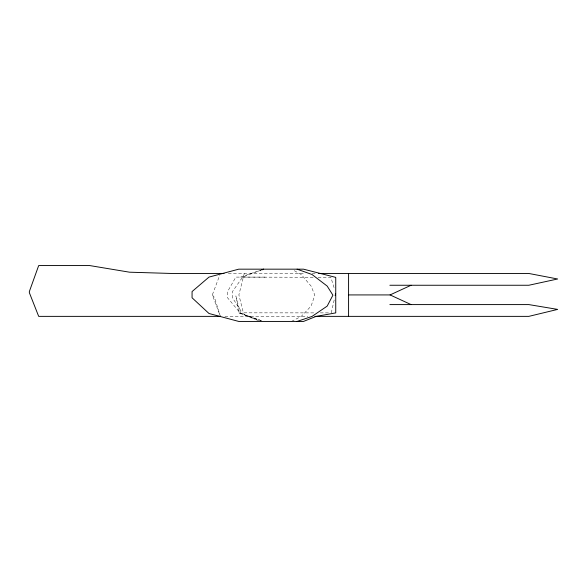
<?xml version="1.0" encoding="UTF-8"?>
<svg xmlns="http://www.w3.org/2000/svg" width="587" height="587" viewBox="0 0 587 587"><rect width="100%" height="100%" fill="white"/><g stroke="black" fill="none" stroke-linecap="round" stroke-linejoin="round"><path stroke-width="0.44" stroke-dasharray="2.94 2.2" d="M331.266 312.886L334.575 298.233M244.287 273.476L238.88 294.923L243.392 312.834L314.845 312.886M212.333 294.923L214.49 297.521L220.382 316.364L212.333 294.923L219.736 275.193M291.475 321.434L301.219 316.422L311.088 306.12L314.83 295.188L311.088 286.074L301.219 274.511L292.972 269.991M261.061 270.115L242.607 277.101L232.474 291.563L232.474 297.785L242.607 313.495L260.445 321.434M240.619 277.101L261.024 270.049M228.35 273.476L304.954 273.476M312.225 273.476L315.116 273.476M265.031 277.101L235.857 277.101L227.573 291.563L227.573 297.785L240.619 313.495L258.794 320.773M320.319 312.886L328.529 312.886M224.946 316.364L307.786 316.364M243.37 277.101L313.531 277.269M318.088 277.277L330.841 277.313L334.649 289.56M240.619 313.495L235.857 295.929L238.88 312.827L262.727 321.14M238.88 312.827L261.017 320.546"/><path stroke-width="0.88" d="M335.155 295.643L335.742 293.06L335.742 277.38L303.501 269.169L238.748 269.169L208.979 277.101L192.066 291.563L192.066 297.785L208.979 313.495L238.748 321.434L303.501 321.434L316.055 316.422L335.742 312.886L335.742 293.559M348.583 294.923L390.069 294.923L411.083 285.253M261.897 269.8L263.57 269.169L261.875 269.756M297.095 321.434L312.042 316.422L327.172 306.12L332.91 295.188L327.172 286.074L312.042 274.511L297.095 269.169M224.021 273.476L171.844 273.476L129.529 272.192L89.708 265.566L38.683 265.566L29.35 291.541L29.35 292.686L38.683 316.364L220.382 316.364M318.587 273.476L528.843 273.476L557.65 278.986L528.843 285.253L389.863 285.253M389.863 304.594L528.843 304.594L557.65 309.4L528.843 316.364L314.896 316.364M390.069 294.923L411.083 304.594M348.583 273.476L348.583 316.364"/></g></svg>
